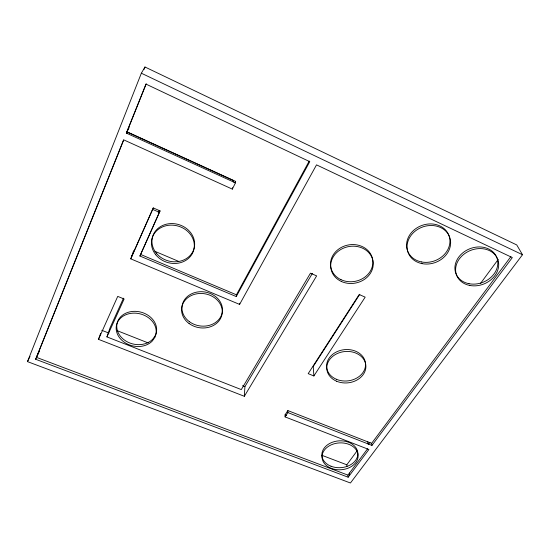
<?xml version="1.0" encoding="UTF-8"?>
<svg xmlns="http://www.w3.org/2000/svg" width="550" height="550" viewBox="0 0 550 550"><rect width="100%" height="100%" fill="white"/><g stroke="black" fill="none" stroke-linecap="round" stroke-linejoin="round"><path stroke-width="0.82" d="M100.671 333.3L98.498 339.343L244.331 396.289L244.915 386.623L312.4 273.391M132.213 254.781L130.776 258.864L239.601 304.418L239.704 303.236M131.354 257.207L153.264 207.921L160.057 210.891L139.906 256.032L236.266 296.567L236.424 294.807L309.231 161.04M235.462 182.854L235.647 181.411L126.981 131.814L126.328 133.086L235.462 182.854L232.341 189.124L123.626 139.817L35.633 359.267L348.171 477.221L368.892 449.494L285.086 416.9L285.065 414.893L287.856 410.575L371.621 443.355L371.944 445.418L287.891 412.576L287.856 410.575M232.341 189.124L232.533 187.667M233.262 182.126L233.468 180.544L127.545 132.199L126.823 133.602M139.906 256.032L160.057 210.891M130.776 258.864L153.264 207.921M244.331 396.289L316.642 275.887L310.468 273.178L241.285 389.586L106.927 336.896L110.041 327.855L123.482 298.176M132.777 253.158L133.629 250.731M27.5 361.625L141.35 73.212L144.98 67.004L516.752 244.942L522.5 254.726L350.439 482.996L27.5 361.625L29.996 356.428M144.038 69.403L144.98 67.004M126.328 133.086L145.97 84.095L309.774 161.666L236.266 296.567M123.654 140.113L36.513 357.376L347.944 475.118L348.171 477.221M126.981 131.814L146.252 83.779M98.498 339.343L117.728 296.388L124.128 298.987L106.927 336.896M158.214 212.788L159.266 210.451M35.633 359.267L39.387 351.216M234.953 182.799L235.647 181.411M127.339 131.127L129.126 127.676M239.601 304.418L316.525 164.863L512.325 257.586L371.944 445.418M359.803 294.271L313.246 366.465L313.871 375.959L308.186 373.649L359.191 294.525L365.172 297.144L313.871 375.959M285.086 416.9L287.891 412.576M346.988 466.386L346.809 464.798L356.943 451.055M480.391 283.621L498.183 259.483M368.473 444.393L370.006 442.331M347.944 475.118L367.579 448.779M371.621 443.355L510.874 256.603M321.977 455.331L346.809 464.798M285.065 414.893L286.653 415.511M101.757 330.282L108.914 333.094M242.529 385.681L244.915 386.623M117.191 330.681L148.177 342.925M140.449 254.382L236.424 294.807M154.983 251.35L178.709 261.408M152.749 209.44L159.569 212.417M141.35 73.212L522.5 254.726M367.709 441.526L368.081 444.056M349.319 473.021L349.601 475.516M155.265 335.617L152.756 339.171A20.164 16.418 14.3 0 1 119.171 334.476A20.164 16.418 14.3 0 1 135.493 311.341A20.164 16.418 14.3 0 1 155.265 335.617M154.804 337.459L152.295 341.021A20.24 16.452 14.2 0 1 118.58 336.318A20.24 16.452 14.2 0 1 134.949 313.136A20.24 16.452 14.2 0 1 154.804 337.459M422.07 263.636A22.158 18.858 -20.3 0 0 450.175 238.858A22.158 18.858 -20.3 0 0 414.315 231.839A22.158 18.858 -20.3 0 0 422.07 263.636M341.282 281.435A21.367 18.549 -10.8 0 0 373.257 263.924A21.367 18.549 -10.8 0 0 341.399 249.157A21.367 18.549 -10.8 0 0 341.282 281.435M189.056 323.51A20.419 17.188 8.9 0 0 222.008 314.38A20.419 17.188 8.9 0 0 194.693 294.278A20.419 17.188 8.9 0 0 189.056 323.51M155.739 254.719A21.643 18.954 16.1 0 0 192.617 253.034A21.643 18.954 16.1 0 0 170.273 225.149A21.643 18.954 16.1 0 0 155.739 254.719M469.789 285.457A22.048 18.054 -21.6 0 0 498.376 261.511A22.048 18.054 -21.6 0 0 463.299 254.712A22.048 18.054 -21.6 0 0 469.789 285.457M336.586 381.219A19.601 15.737 -5.8 0 0 365.894 366.458A19.601 15.737 -5.8 0 0 336.518 353.911A19.601 15.737 -5.8 0 0 336.586 381.219M331.148 468.297A18.081 13.454 -3.6 0 0 358.132 455.744A18.081 13.454 -3.6 0 0 330.914 444.991A18.081 13.454 -3.6 0 0 331.148 468.297M341.041 279.709A21.285 18.501 -10.8 0 0 372.879 262.247A21.285 18.501 -10.8 0 0 341.144 247.521A21.285 18.501 -10.8 0 0 341.041 279.709M469.04 283.718A21.959 18.006 -21.7 0 0 497.502 259.834A21.959 18.006 -21.7 0 0 462.557 253.055A21.959 18.006 -21.7 0 0 469.04 283.718M421.499 261.951A22.069 18.81 -20.4 0 0 449.481 237.242A22.069 18.81 -20.4 0 0 413.758 230.251A22.069 18.81 -20.4 0 0 421.499 261.951M189.393 321.688A20.343 17.146 8.9 0 0 222.221 312.579A20.343 17.146 8.9 0 0 195.016 292.524A20.343 17.146 8.9 0 0 189.393 321.688M156.228 253.069A21.553 18.899 16.2 0 0 192.954 251.391A21.553 18.899 16.2 0 0 170.713 223.589A21.553 18.899 16.2 0 0 156.228 253.069M336.373 379.273A19.525 15.703 -5.9 0 0 365.571 364.54A19.525 15.703 -5.9 0 0 336.298 352.021A19.525 15.703 -5.9 0 0 336.373 379.273M330.969 466.207A18.019 13.434 -3.6 0 0 357.864 453.668A18.019 13.434 -3.6 0 0 330.736 442.929A18.019 13.434 -3.6 0 0 330.969 466.207"/></g></svg>
